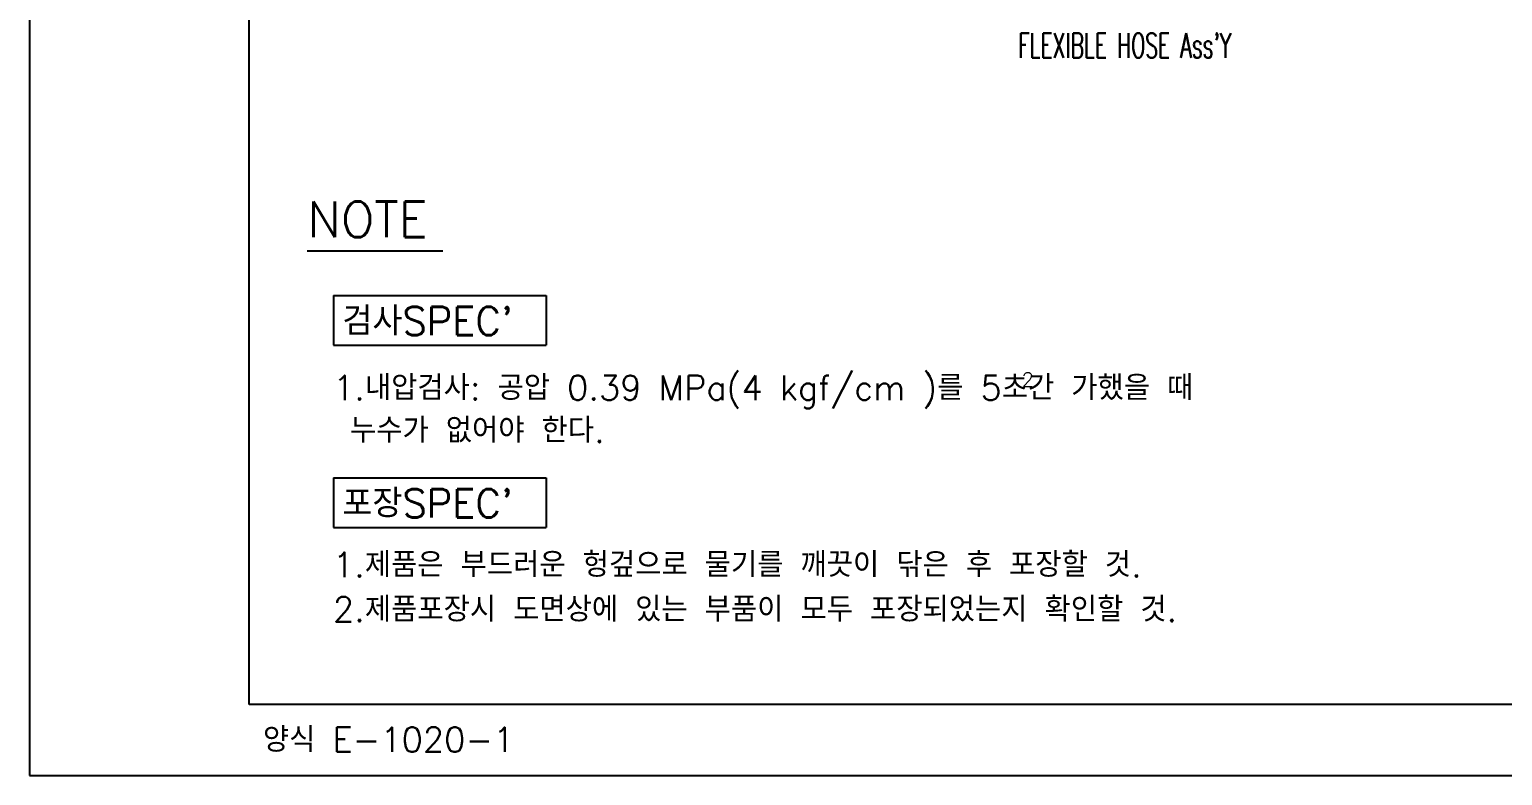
# Model space of a CAD drawing. Extents: x 1522 to 1942, y -990 to -693.
# Drawn here: x 1522.2 to 1730, y -989.5 to -884.2 of the extents above; entities that cross this region are included whole.
import ezdxf

# ---------------------------------------------------------------- set-up
doc = ezdxf.new("R2010")
doc.units = 0
doc.header["$LTSCALE"] = 7
doc.header["$MEASUREMENT"] = 0
doc.layers.get('0').update_dxf_attribs({"color": 2, "linetype": 'CONTINUOUS'})
for name, color, linetype in [('D', 2, 'CONTINUOUS'), ('DWG', 7, 'CONTINUOUS'), ('TXT', 4, 'CONTINUOUS')]:
    doc.layers.add(name, color=color, linetype=linetype)
doc.styles.add('GHS', font='romans', dxfattribs={"bigfont": 'ghs'})

# ---------------------------------------------------------------- blocks, each defined once
blk = doc.blocks.new('BORDER')
for p, q in [((0, 1), (0, 0)), ((0, 0), (1, 0))]:
    blk.add_line(p, q)

msp = doc.modelspace()

# ---------------------------------------------------------------- linework, layer by layer
at = {"color": 0}
msp.add_line((1580.56, -915.53), (1561.4, -915.53), dxfattribs=at)
at = {"layer": 'D'}
for p, q in [((1565.14, -921.78), (1565.14, -928.78)), ((1565.14, -921.78), (1595.14, -921.78)), ((1595.14, -921.78), (1595.14, -928.78)), ((1565.14, -928.78), (1595.14, -928.78)), ((1565.14, -947.48), (1565.14, -954.48)), ((1565.14, -947.48), (1595.14, -947.48)), ((1595.14, -947.48), (1595.14, -954.48)), ((1565.14, -954.48), (1595.14, -954.48))]:
    msp.add_line(p, q, dxfattribs=at)
at = {"layer": 'TXT'}
for p, q in [((1553.25, -979.5), (1553.25, -705.5)), ((1931.25, -979.5), (1553.25, -979.5))]:
    msp.add_line(p, q, dxfattribs=at)

# ---------------------------------------------------------------- block references
at = {"xscale": 420, "yscale": 297, "zscale": 420}
msp.add_blockref('BORDER', (1522.25, -989.5), dxfattribs=at)

# ---------------------------------------------------------------- texts
at = {"color": 0, "style": 'GHS'}
msp.add_text('NOTE', height=5, dxfattribs=at).set_placement((1561.47, -913.52))
at = {"layer": 'D', "ltscale": 0.5, "style": 'GHS', "width": 0.6}
msp.add_text("FLEXIBLE HOSE Ass'Y", height=3.5, dxfattribs=at).set_placement((1661.71, -888.23))
at = {"layer": 'D', "style": 'GHS'}
for s, height, p in [('1.내압검사: 공압 0.39 MPa(4 kgf/cm )를 5초간 가했을 때', 3.5, (1565.06, -936.53)), ('2', 2, (1662.21, -934.62)), (' 누수가 없어야 한다. ', 3.5, (1565.06, -942.52)), ('1.제품은 부드러운 헝겊으로 물기를 깨끗이 닦은 후 포장할 것.', 3.5, (1565.05, -961.49)), ('2.제품포장시 도면상에 있는 부품이 모두 포장되었는지 확인할 것.', 3.5, (1565.05, -967.79))]:
    msp.add_text(s, height=height, dxfattribs=at).set_placement(p)
at = {"layer": 'DWG', "style": 'GHS'}
for s, height, p in [("검사SPEC'", 4, (1566.39, -927.37)), ("포장SPEC'", 4, (1566.39, -953.08)), ('양식 E-1020-1', 3.5, (1555.18, -986.18))]:
    msp.add_text(s, height=height, dxfattribs=at).set_placement(p)

doc.saveas('drawing.dxf')
